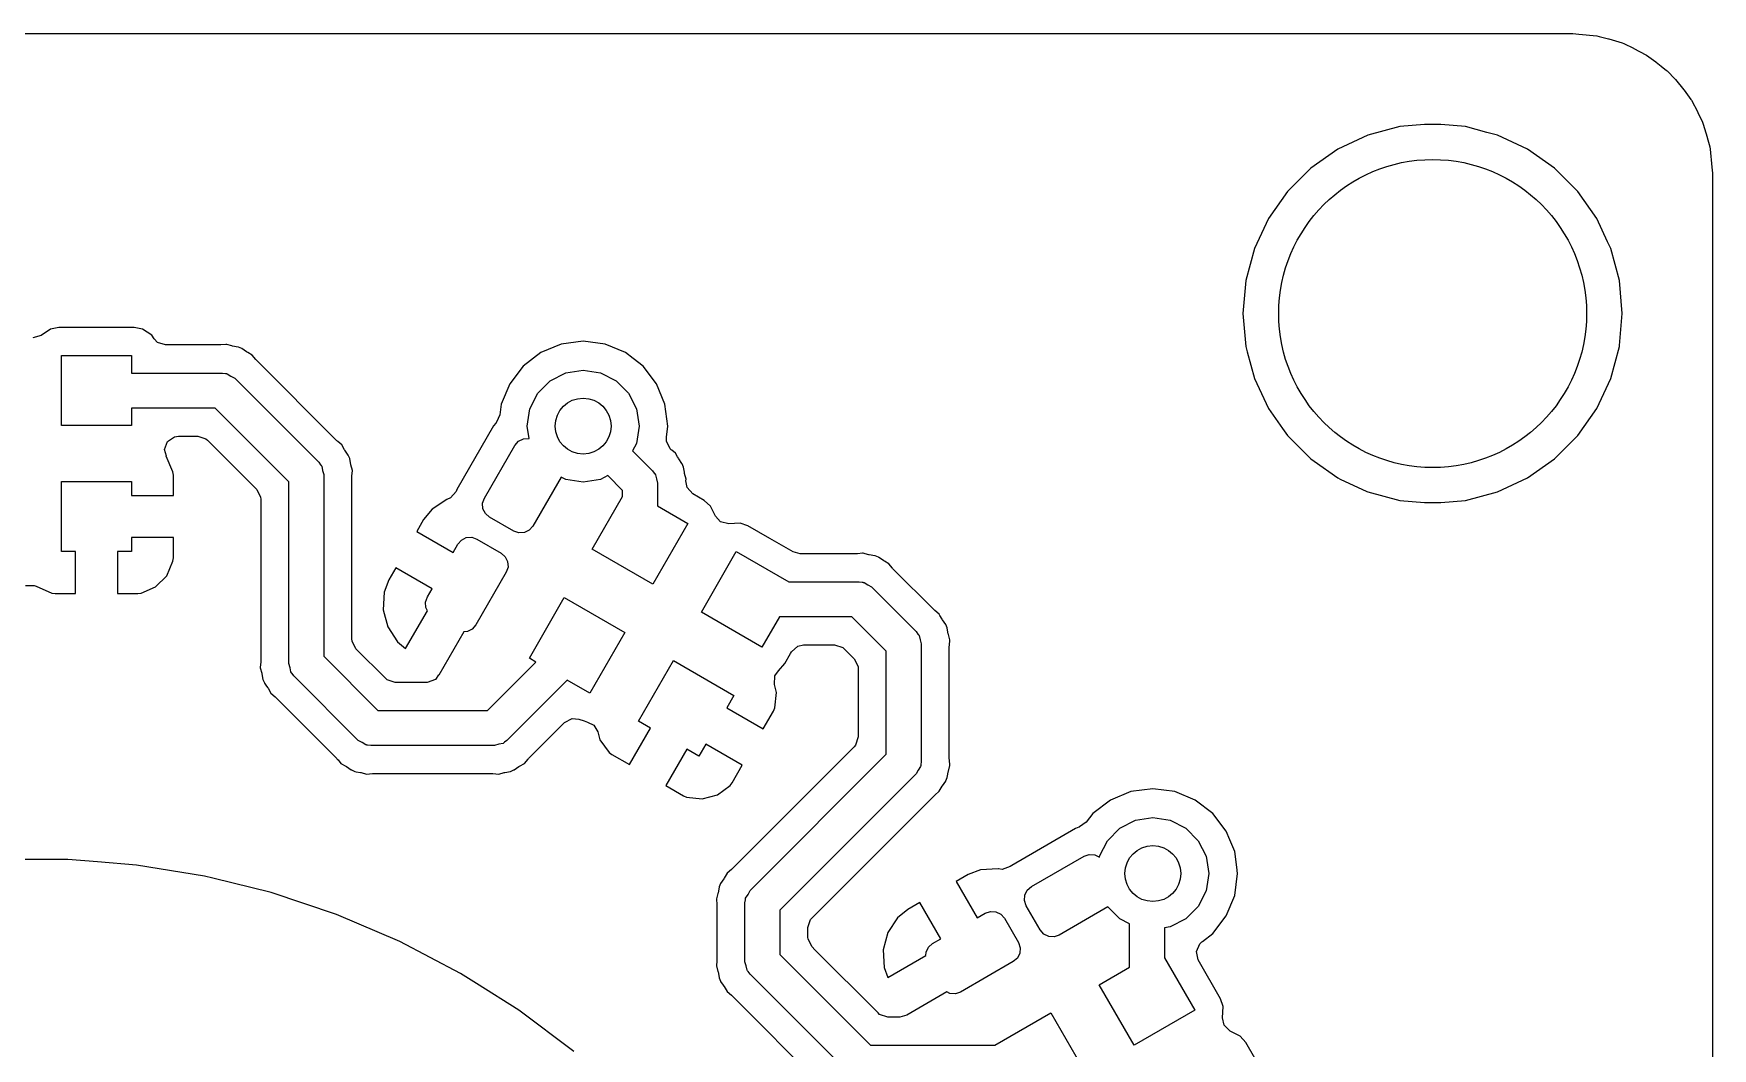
# Model space of a CAD drawing. Extents: x 2.677 to 3.622, y -2.835 to -1.89.
# Drawn here: x 3.1496 to 3.622, y -2.1751 to -1.8898 of the extents above; entities that cross this region are included whole.
import ezdxf

# ---------------------------------------------------------------- set-up
doc = ezdxf.new("R2010")
doc.units = 0
doc.header["$MEASUREMENT"] = 0
doc.layers.add('BLACK', color=7, linetype='CONTINUOUS')

msp = doc.modelspace()

# ---------------------------------------------------------------- linework, layer by layer
at = {"layer": 'BLACK', "linetype": 'CONTINUOUS'}
for p, q in [((2.71662, -1.88978), (3.58259, -1.88978)), ((3.58259, -1.88978), (3.58276, -1.88979)), ((3.58276, -1.88979), (3.58447, -1.88994)), ((3.58447, -1.88994), (3.58952, -1.89044)), ((3.58952, -1.89044), (3.59015, -1.89055)), ((3.59015, -1.89055), (3.59282, -1.89127)), ((3.59282, -1.89127), (3.59288, -1.89128)), ((3.59288, -1.89128), (3.59659, -1.89241)), ((3.59659, -1.89241), (3.5971, -1.89261)), ((3.5971, -1.89261), (3.59983, -1.89388)), ((3.59983, -1.89388), (3.59992, -1.89393)), ((3.59992, -1.89393), (3.60327, -1.89571)), ((3.60327, -1.89571), (3.60347, -1.89584)), ((3.60347, -1.89584), (3.60611, -1.89769)), ((3.60611, -1.89769), (3.60623, -1.89778)), ((3.60623, -1.89778), (3.60759, -1.8989)), ((3.60759, -1.8989), (3.60911, -1.90014)), ((3.60911, -1.90014), (3.60925, -1.90027)), ((3.60925, -1.90027), (3.61155, -1.90256)), ((3.61155, -1.90256), (3.61167, -1.90271)), ((3.61167, -1.90271), (3.61403, -1.90558)), ((3.61403, -1.90558), (3.61412, -1.9057)), ((3.61412, -1.9057), (3.61598, -1.90834)), ((3.61598, -1.90834), (3.6161, -1.90854)), ((3.6161, -1.90854), (3.61788, -1.91189)), ((3.61788, -1.91189), (3.61793, -1.91198)), ((3.61793, -1.91198), (3.6192, -1.91471)), ((3.53404, -1.91594), (3.52505, -1.91835)), ((3.54099, -1.91533), (3.53404, -1.91594)), ((3.54563, -1.91533), (3.54099, -1.91533)), ((3.54099, -1.91533), (3.54099, -1.91533)), ((3.55257, -1.91594), (3.54563, -1.91533)), ((3.54563, -1.91533), (3.54563, -1.91533)), ((3.55258, -1.91594), (3.55257, -1.91594)), ((3.55857, -1.91755), (3.55258, -1.91594)), ((3.55258, -1.91594), (3.55258, -1.91594)), ((3.56156, -1.91835), (3.55857, -1.91755)), ((3.6192, -1.91471), (3.6194, -1.91523)), ((3.6194, -1.91523), (3.62053, -1.91893)), ((3.51662, -1.92228), (3.509, -1.92762)), ((3.52505, -1.91835), (3.51662, -1.92228)), ((3.51662, -1.92228), (3.51662, -1.92228)), ((3.56999, -1.92228), (3.56156, -1.91835)), ((3.56156, -1.91835), (3.56156, -1.91835)), ((3.57001, -1.92229), (3.56999, -1.92228)), ((3.56999, -1.92228), (3.56999, -1.92228)), ((3.56999, -1.92228), (3.56999, -1.92228)), ((3.56999, -1.92228), (3.56999, -1.92228)), ((3.57761, -1.92762), (3.57001, -1.92229)), ((3.62053, -1.91893), (3.62054, -1.91899)), ((3.62054, -1.91899), (3.62126, -1.92166)), ((3.62126, -1.92166), (3.62137, -1.92229)), ((3.62137, -1.92229), (3.62187, -1.92734)), ((3.62187, -1.92734), (3.62202, -1.92905)), ((3.509, -1.92762), (3.50242, -1.9342)), ((3.58419, -1.9342), (3.57761, -1.92762)), ((3.57761, -1.92762), (3.57761, -1.92762)), ((3.57761, -1.92762), (3.57761, -1.92762)), ((3.62202, -1.92905), (3.62203, -1.92922)), ((3.62203, -1.92922), (3.62203, -2.79519)), ((3.50242, -1.9342), (3.49709, -1.94182)), ((3.58953, -1.94182), (3.58419, -1.9342)), ((3.58419, -1.9342), (3.58419, -1.9342)), ((3.58419, -1.9342), (3.58419, -1.9342)), ((3.49709, -1.94182), (3.49315, -1.95025)), ((3.59255, -1.9483), (3.58953, -1.94182)), ((3.58953, -1.94182), (3.58953, -1.94182)), ((3.49315, -1.95025), (3.49075, -1.95924)), ((3.59346, -1.95025), (3.59255, -1.9483)), ((3.59587, -1.95924), (3.59346, -1.95025)), ((3.49075, -1.95924), (3.48993, -1.9685)), ((3.59668, -1.9685), (3.59587, -1.95924)), ((3.59587, -1.95924), (3.59587, -1.95924)), ((3.59587, -1.95924), (3.59587, -1.95924)), ((3.48993, -1.9685), (3.48993, -1.9685)), ((3.48993, -1.9685), (3.49075, -1.97777)), ((3.59589, -1.9775), (3.59668, -1.9685)), ((3.59668, -1.9685), (3.59668, -1.9685)), ((3.1544, -1.97288), (3.15177, -1.97464)), ((3.1567, -1.97242), (3.1544, -1.97288)), ((3.1544, -1.97288), (3.1544, -1.97288)), ((3.17794, -1.97242), (3.1567, -1.97242)), ((3.1567, -1.97242), (3.1567, -1.97242)), ((3.1567, -1.97242), (3.1567, -1.97242)), ((3.18025, -1.97288), (3.17794, -1.97242)), ((3.17794, -1.97242), (3.17794, -1.97242)), ((3.18286, -1.97462), (3.18025, -1.97288)), ((3.18025, -1.97288), (3.18025, -1.97288)), ((3.18025, -1.97288), (3.18025, -1.97288)), ((3.18025, -1.97288), (3.18025, -1.97288)), ((3.18352, -1.97561), (3.18286, -1.97462)), ((3.18286, -1.97462), (3.18286, -1.97462)), ((3.18286, -1.97462), (3.18286, -1.97462)), ((3.15177, -1.97464), (3.14945, -1.97529)), ((3.18447, -1.9766), (3.18352, -1.97561)), ((3.18676, -1.97734), (3.18447, -1.9766)), ((3.20211, -1.97734), (3.18676, -1.97734)), ((3.20228, -1.97734), (3.20211, -1.97734)), ((3.20372, -1.97721), (3.20228, -1.97734)), ((3.20389, -1.97719), (3.20372, -1.97721)), ((3.20404, -1.97723), (3.20389, -1.97719)), ((3.20389, -1.97719), (3.20389, -1.97719)), ((3.20545, -1.97761), (3.20404, -1.97723)), ((3.20562, -1.97765), (3.20545, -1.97761)), ((3.20721, -1.97793), (3.20562, -1.97765)), ((3.20726, -1.97796), (3.20721, -1.97793)), ((3.2082, -1.97835), (3.20726, -1.97796)), ((3.20826, -1.97836), (3.2082, -1.97835)), ((3.20958, -1.97929), (3.20826, -1.97836)), ((3.20826, -1.97836), (3.20826, -1.97836)), ((3.20972, -1.97938), (3.20958, -1.97929)), ((3.29809, -1.97712), (3.29234, -1.9795)), ((3.30426, -1.97631), (3.29809, -1.97712)), ((3.29809, -1.97712), (3.29809, -1.97712)), ((3.31043, -1.97712), (3.30426, -1.97631)), ((3.30426, -1.97631), (3.30426, -1.97631)), ((3.31618, -1.9795), (3.31043, -1.97712)), ((3.31043, -1.97712), (3.31043, -1.97712)), ((3.49075, -1.97777), (3.49075, -1.97777)), ((3.49075, -1.97777), (3.49075, -1.97777)), ((3.49075, -1.97777), (3.49115, -1.97929)), ((3.49115, -1.97929), (3.49315, -1.98676)), ((3.59346, -1.98676), (3.59587, -1.97777)), ((3.59587, -1.97777), (3.59589, -1.9775)), ((3.15748, -2), (3.15748, -1.98031)), ((3.15748, -1.98031), (3.17717, -1.98031)), ((3.17717, -1.98031), (3.17717, -1.98524)), ((3.20993, -1.9795), (3.20972, -1.97938)), ((3.21112, -1.98019), (3.20993, -1.9795)), ((3.21216, -1.98143), (3.21112, -1.98019)), ((3.21227, -1.98155), (3.21216, -1.98143)), ((3.23498, -2.00426), (3.21227, -1.98155)), ((3.2874, -1.98329), (3.28361, -1.98823)), ((3.29234, -1.9795), (3.2874, -1.98329)), ((3.2874, -1.98329), (3.2874, -1.98329)), ((3.29234, -1.9795), (3.29234, -1.9795)), ((3.31832, -1.98114), (3.31618, -1.9795)), ((3.31618, -1.9795), (3.31618, -1.9795)), ((3.31618, -1.9795), (3.31618, -1.9795)), ((3.32112, -1.98329), (3.31832, -1.98114)), ((3.32491, -1.98823), (3.32112, -1.98329)), ((3.32112, -1.98329), (3.32112, -1.98329)), ((3.32112, -1.98329), (3.32112, -1.98329)), ((3.32112, -1.98329), (3.32112, -1.98329)), ((3.32112, -1.98329), (3.32112, -1.98329)), ((3.17717, -1.98524), (3.20276, -1.98524)), ((3.20276, -1.98524), (3.20363, -1.98536)), ((3.20363, -1.98536), (3.2038, -1.98535)), ((3.2038, -1.98535), (3.2039, -1.9854)), ((3.2039, -1.9854), (3.20414, -1.98544)), ((3.20414, -1.98544), (3.20517, -1.98609)), ((3.20517, -1.98609), (3.20624, -1.98668)), ((3.20624, -1.98668), (3.22986, -2.0103)), ((3.28361, -1.98823), (3.28123, -1.99398)), ((3.28361, -1.98823), (3.28361, -1.98823)), ((3.29152, -1.9909), (3.295, -1.98741)), ((3.295, -1.98741), (3.29939, -1.98517)), ((3.29939, -1.98517), (3.30426, -1.9844)), ((3.30426, -1.9844), (3.30913, -1.98517)), ((3.30913, -1.98517), (3.31352, -1.98741)), ((3.31352, -1.98741), (3.317, -1.9909)), ((3.32729, -1.99398), (3.32491, -1.98823)), ((3.32491, -1.98823), (3.32491, -1.98823)), ((3.49315, -1.98676), (3.49708, -1.99519)), ((3.58953, -1.99519), (3.59346, -1.98676)), ((3.28928, -1.99529), (3.29152, -1.9909)), ((3.317, -1.9909), (3.31924, -1.99529)), ((3.20072, -1.99508), (3.17717, -1.99508)), ((3.17717, -1.99508), (3.17717, -2)), ((3.22146, -2.01582), (3.20072, -1.99508)), ((3.28083, -1.99701), (3.27985, -1.99905)), ((3.28123, -1.99398), (3.28083, -1.99701)), ((3.28851, -2.00015), (3.28928, -1.99529)), ((3.31924, -1.99529), (3.32001, -2.00015)), ((3.32811, -2.00015), (3.32729, -1.99398)), ((3.49708, -1.99519), (3.49709, -1.99519)), ((3.49709, -1.99519), (3.50102, -2.00081)), ((3.58419, -2.00281), (3.58953, -1.99519)), ((3.17717, -2), (3.15748, -2)), ((3.18927, -2.00313), (3.19037, -2.00297)), ((3.19037, -2.00297), (3.19583, -2.00297)), ((3.19583, -2.00297), (3.19812, -2.00372)), ((3.27909, -2.00009), (3.26876, -2.01798)), ((3.27969, -1.99929), (3.27909, -2.00009)), ((3.27971, -1.99927), (3.27969, -1.99929)), ((3.27979, -1.99919), (3.27971, -1.99927)), ((3.27984, -1.99909), (3.27979, -1.99919)), ((3.27986, -1.99906), (3.27984, -1.99909)), ((3.27985, -1.99905), (3.27986, -1.99906)), ((3.28907, -2.00367), (3.28851, -2.00015)), ((3.32001, -2.00015), (3.31924, -2.00502)), ((3.32769, -2.0033), (3.32811, -2.00015)), ((3.50102, -2.00081), (3.50242, -2.00281)), ((3.50242, -2.00281), (3.509, -2.00939)), ((3.57761, -2.00939), (3.58419, -2.00281)), ((3.18648, -2.00676), (3.18728, -2.00449)), ((3.18702, -2.00859), (3.18648, -2.00676)), ((3.18728, -2.00449), (3.18927, -2.00313)), ((3.19812, -2.00372), (3.19859, -2.00411)), ((3.19859, -2.00411), (3.21242, -2.01795)), ((3.23511, -2.00438), (3.23498, -2.00426)), ((3.23528, -2.00452), (3.23511, -2.00438)), ((3.23635, -2.00542), (3.23528, -2.00452)), ((3.23713, -2.00678), (3.23635, -2.00542)), ((3.23635, -2.00542), (3.23635, -2.00542)), ((3.23715, -2.00681), (3.23713, -2.00678)), ((3.23725, -2.00696), (3.23715, -2.00681)), ((3.23817, -2.00828), (3.23725, -2.00696)), ((3.27648, -2.0204), (3.28505, -2.00557)), ((3.28505, -2.00557), (3.28606, -2.00441)), ((3.28606, -2.00441), (3.28744, -2.00374)), ((3.28744, -2.00374), (3.28897, -2.00363)), ((3.28897, -2.00363), (3.28907, -2.00367)), ((3.31924, -2.00502), (3.31817, -2.00711)), ((3.31817, -2.00711), (3.32377, -2.0127)), ((3.32771, -2.00442), (3.32769, -2.0033)), ((3.3288, -2.00657), (3.32771, -2.00442)), ((3.32889, -2.00666), (3.3288, -2.00657)), ((3.32902, -2.00678), (3.32889, -2.00666)), ((3.32923, -2.00696), (3.32902, -2.00678)), ((3.33026, -2.00781), (3.32923, -2.00696)), ((3.18693, -2.00863), (3.18702, -2.00859)), ((3.18886, -2.013), (3.18693, -2.00863)), ((3.22986, -2.0103), (3.23038, -2.011)), ((3.23038, -2.011), (3.23052, -2.01112)), ((3.23052, -2.01112), (3.23055, -2.01122)), ((3.23055, -2.01122), (3.2307, -2.01142)), ((3.2307, -2.01142), (3.23096, -2.01261)), ((3.23819, -2.00834), (3.23817, -2.00828)), ((3.23817, -2.00828), (3.23817, -2.00828)), ((3.23817, -2.00828), (3.23817, -2.00828)), ((3.23858, -2.00928), (3.23819, -2.00834)), ((3.23861, -2.00933), (3.23858, -2.00928)), ((3.23889, -2.01092), (3.23861, -2.00933)), ((3.23861, -2.00933), (3.23861, -2.00933)), ((3.23892, -2.01108), (3.23889, -2.01092)), ((3.23934, -2.01265), (3.23892, -2.01108)), ((3.33084, -2.00883), (3.33026, -2.00781)), ((3.33026, -2.00781), (3.33026, -2.00781)), ((3.33106, -2.00921), (3.33084, -2.00883)), ((3.33115, -2.00936), (3.33106, -2.00921)), ((3.33208, -2.01068), (3.33115, -2.00936)), ((3.3321, -2.01074), (3.33208, -2.01068)), ((3.33208, -2.01068), (3.33208, -2.01068)), ((3.33208, -2.01068), (3.33208, -2.01068)), ((3.33208, -2.01068), (3.33208, -2.01068)), ((3.33208, -2.01068), (3.33208, -2.01068)), ((3.33249, -2.01168), (3.3321, -2.01074)), ((3.33251, -2.01173), (3.33249, -2.01168)), ((3.33275, -2.01308), (3.33251, -2.01173)), ((3.509, -2.00939), (3.509, -2.00939)), ((3.509, -2.00939), (3.509, -2.00939)), ((3.509, -2.00939), (3.50995, -2.01006)), ((3.50995, -2.01006), (3.51662, -2.01473)), ((3.56999, -2.01473), (3.57761, -2.00939)), ((3.15748, -2.03543), (3.15748, -2.01575)), ((3.15748, -2.01575), (3.17717, -2.01575)), ((3.17717, -2.01575), (3.17717, -2.01969)), ((3.18898, -2.01398), (3.18886, -2.013)), ((3.18898, -2.01968), (3.18898, -2.01398)), ((3.18898, -2.01398), (3.18898, -2.01398)), ((3.22146, -2.06693), (3.22146, -2.01582)), ((3.23096, -2.01261), (3.2313, -2.01378)), ((3.2313, -2.01378), (3.2313, -2.06489)), ((3.23919, -2.01442), (3.2392, -2.01425)), ((3.23919, -2.05182), (3.23919, -2.01442)), ((3.2392, -2.01425), (3.23934, -2.01265)), ((3.29809, -2.01447), (3.29012, -2.02828)), ((3.29939, -2.01513), (3.29809, -2.01447)), ((3.30426, -2.0159), (3.29939, -2.01513)), ((3.30913, -2.01513), (3.30426, -2.0159)), ((3.31121, -2.01407), (3.30913, -2.01513)), ((3.31537, -2.01822), (3.31121, -2.01407)), ((3.32377, -2.0127), (3.32429, -2.0134)), ((3.32429, -2.0134), (3.32443, -2.01352)), ((3.32443, -2.01352), (3.32446, -2.01362)), ((3.32446, -2.01362), (3.32461, -2.01382)), ((3.32461, -2.01382), (3.32487, -2.01501)), ((3.32487, -2.01501), (3.32521, -2.01618)), ((3.32521, -2.01618), (3.32521, -2.02262)), ((3.3328, -2.01332), (3.33275, -2.01308)), ((3.33283, -2.01348), (3.3328, -2.01332)), ((3.33325, -2.01504), (3.33283, -2.01348)), ((3.33321, -2.01553), (3.33325, -2.01504)), ((3.33353, -2.01745), (3.33321, -2.01553)), ((3.51662, -2.01473), (3.51662, -2.01473)), ((3.51662, -2.01473), (3.51662, -2.01473)), ((3.51662, -2.01473), (3.51662, -2.01473)), ((3.51662, -2.01473), (3.5173, -2.01504)), ((3.5173, -2.01504), (3.52479, -2.01853)), ((3.56156, -2.01866), (3.56999, -2.01473)), ((3.17717, -2.01969), (3.18898, -2.01969)), ((3.18898, -2.01969), (3.18898, -2.01968)), ((3.21242, -2.01795), (3.21352, -2.02009)), ((3.21352, -2.02009), (3.21356, -2.0207)), ((3.21356, -2.0207), (3.21356, -2.06628)), ((3.26593, -2.02076), (3.26174, -2.02348)), ((3.26596, -2.02075), (3.26593, -2.02076)), ((3.26593, -2.02076), (3.26593, -2.02076)), ((3.26693, -2.02034), (3.26596, -2.02075)), ((3.26853, -2.01853), (3.26693, -2.02034)), ((3.26876, -2.01798), (3.26853, -2.01853)), ((3.26876, -2.01798), (3.26876, -2.01798)), ((3.27599, -2.02186), (3.27648, -2.0204)), ((3.27609, -2.02339), (3.27599, -2.02186)), ((3.30684, -2.03475), (3.31537, -2.01998)), ((3.31537, -2.01998), (3.31537, -2.01822)), ((3.33514, -2.01924), (3.33353, -2.01745)), ((3.33835, -2.02109), (3.33514, -2.01924)), ((3.34012, -2.02264), (3.33835, -2.02109)), ((3.52479, -2.01853), (3.52505, -2.01866)), ((3.52505, -2.01866), (3.52505, -2.01866)), ((3.52505, -2.01866), (3.53404, -2.02107)), ((3.53404, -2.02107), (3.53404, -2.02107)), ((3.53404, -2.02107), (3.53404, -2.02107)), ((3.53404, -2.02107), (3.54099, -2.02167)), ((3.54099, -2.02167), (3.54099, -2.02167)), ((3.54099, -2.02167), (3.54563, -2.02167)), ((3.54563, -2.02167), (3.55257, -2.02107)), ((3.55257, -2.02107), (3.55257, -2.02107)), ((3.55257, -2.02107), (3.55258, -2.02107)), ((3.55258, -2.02107), (3.56156, -2.01866)), ((3.25939, -2.02638), (3.25745, -2.02975)), ((3.26174, -2.02348), (3.25939, -2.02638)), ((3.27677, -2.02477), (3.27609, -2.02339)), ((3.27792, -2.02578), (3.27677, -2.02477)), ((3.28474, -2.02972), (3.27792, -2.02578)), ((3.32521, -2.02262), (3.33373, -2.02754)), ((3.34151, -2.02546), (3.34012, -2.02264)), ((3.34152, -2.02548), (3.34151, -2.02546)), ((3.34151, -2.02546), (3.34151, -2.02546)), ((3.34293, -2.02705), (3.34152, -2.02548)), ((3.25745, -2.02975), (3.25745, -2.02975)), ((3.25745, -2.02975), (3.26767, -2.03566)), ((3.2862, -2.03021), (3.28474, -2.02972)), ((3.28773, -2.03011), (3.2862, -2.03021)), ((3.28911, -2.02943), (3.28773, -2.03011)), ((3.29012, -2.02828), (3.28911, -2.02943)), ((3.33373, -2.02754), (3.32389, -2.04459)), ((3.34527, -2.02764), (3.34293, -2.02705)), ((3.34842, -2.02744), (3.34527, -2.02764)), ((3.35064, -2.02819), (3.34842, -2.02744)), ((3.34842, -2.02744), (3.34842, -2.02744)), ((3.35678, -2.03173), (3.35064, -2.02819)), ((3.35064, -2.02819), (3.35064, -2.02819)), ((3.35064, -2.02819), (3.35064, -2.02819)), ((3.16142, -2.03543), (3.15748, -2.03543)), ((3.16142, -2.04724), (3.16142, -2.03543)), ((3.17717, -2.03543), (3.17323, -2.03543)), ((3.17323, -2.03543), (3.17323, -2.04724)), ((3.18898, -2.0315), (3.17717, -2.0315)), ((3.17717, -2.0315), (3.17717, -2.03543)), ((3.18898, -2.0372), (3.18898, -2.0315)), ((3.18898, -2.0315), (3.18898, -2.0315)), ((3.26767, -2.03566), (3.269, -2.03336)), ((3.269, -2.03336), (3.27002, -2.0322)), ((3.27002, -2.0322), (3.27139, -2.03152)), ((3.27139, -2.03152), (3.27293, -2.03142)), ((3.27293, -2.03142), (3.27438, -2.03192)), ((3.27438, -2.03192), (3.2812, -2.03585)), ((3.2812, -2.03585), (3.28235, -2.03687)), ((3.32389, -2.04459), (3.30684, -2.03475)), ((3.33753, -2.05246), (3.34737, -2.03542)), ((3.34737, -2.03542), (3.36213, -2.04394)), ((3.36334, -2.03552), (3.35678, -2.03173)), ((3.36529, -2.03605), (3.36334, -2.03552)), ((3.38146, -2.03604), (3.38129, -2.03605)), ((3.38289, -2.03591), (3.38146, -2.03604)), ((3.38307, -2.0359), (3.38289, -2.03591)), ((3.38359, -2.03604), (3.38307, -2.0359)), ((3.38307, -2.0359), (3.38307, -2.0359)), ((3.38463, -2.03632), (3.38359, -2.03604)), ((3.18708, -2.04222), (3.18886, -2.03818)), ((3.18886, -2.03818), (3.18898, -2.0372)), ((3.18898, -2.0372), (3.18898, -2.0372)), ((3.25154, -2.03998), (3.24959, -2.04336)), ((3.26177, -2.04589), (3.25154, -2.03998)), ((3.25154, -2.03998), (3.25154, -2.03998)), ((3.28235, -2.03687), (3.28303, -2.03824)), ((3.28313, -2.03978), (3.28264, -2.04123)), ((3.28303, -2.03824), (3.28313, -2.03978)), ((3.38129, -2.03605), (3.36529, -2.03605)), ((3.38479, -2.03635), (3.38463, -2.03632)), ((3.38638, -2.03663), (3.38479, -2.03635)), ((3.38643, -2.03666), (3.38638, -2.03663)), ((3.38737, -2.03705), (3.38643, -2.03666)), ((3.38743, -2.03707), (3.38737, -2.03705)), ((3.38875, -2.03799), (3.38743, -2.03707)), ((3.38743, -2.03707), (3.38743, -2.03707)), ((3.3889, -2.03808), (3.38875, -2.03799)), ((3.38907, -2.03818), (3.3889, -2.03808)), ((3.3903, -2.03889), (3.38907, -2.03818)), ((3.39133, -2.04013), (3.3903, -2.03889)), ((3.39145, -2.04026), (3.39133, -2.04013)), ((3.40309, -2.0519), (3.39145, -2.04026)), ((3.1474, -2.04493), (3.14981, -2.04493)), ((3.14981, -2.04493), (3.15036, -2.0452)), ((3.15036, -2.0452), (3.15036, -2.0452)), ((3.15036, -2.0452), (3.15473, -2.04713)), ((3.17992, -2.04713), (3.18396, -2.04535)), ((3.18396, -2.04535), (3.18708, -2.04222)), ((3.24959, -2.04336), (3.24825, -2.04684)), ((3.24959, -2.04336), (3.24959, -2.04336)), ((3.28264, -2.04123), (3.27408, -2.05606)), ((3.36213, -2.04394), (3.38193, -2.04394)), ((3.38193, -2.04394), (3.3828, -2.04406)), ((3.3828, -2.04406), (3.38298, -2.04405)), ((3.38298, -2.04405), (3.38307, -2.0441)), ((3.38307, -2.0441), (3.38332, -2.04414)), ((3.38332, -2.04414), (3.38434, -2.0448)), ((3.38434, -2.0448), (3.38541, -2.04538)), ((3.38541, -2.04538), (3.39797, -2.05794)), ((3.15473, -2.04713), (3.15572, -2.04724)), ((3.15572, -2.04724), (3.16142, -2.04724)), ((3.16142, -2.04724), (3.16142, -2.04724)), ((3.17323, -2.04724), (3.17893, -2.04724)), ((3.17323, -2.04724), (3.17323, -2.04724)), ((3.17893, -2.04724), (3.17992, -2.04713)), ((3.17893, -2.04724), (3.17893, -2.04724)), ((3.24825, -2.04684), (3.24799, -2.05182)), ((3.24825, -2.04684), (3.24825, -2.04684)), ((3.25995, -2.04964), (3.26044, -2.04819)), ((3.26005, -2.05118), (3.25995, -2.04964)), ((3.26044, -2.04819), (3.26177, -2.04589)), ((3.28913, -2.06543), (3.29897, -2.04838)), ((3.29897, -2.04838), (3.31602, -2.05823)), ((3.23919, -2.06001), (3.23919, -2.05182)), ((3.24799, -2.05182), (3.24799, -2.05182)), ((3.24799, -2.05182), (3.24928, -2.05664)), ((3.25433, -2.06271), (3.26048, -2.05206)), ((3.26048, -2.05206), (3.26005, -2.05118)), ((3.35458, -2.06231), (3.33753, -2.05246)), ((3.3595, -2.05378), (3.35458, -2.06231)), ((3.37989, -2.05378), (3.3595, -2.05378)), ((3.38957, -2.06346), (3.37989, -2.05378)), ((3.40322, -2.05201), (3.40309, -2.0519)), ((3.40446, -2.05305), (3.40322, -2.05201)), ((3.40467, -2.05342), (3.40446, -2.05305)), ((3.40526, -2.05445), (3.40467, -2.05342)), ((3.40536, -2.05459), (3.40526, -2.05445)), ((3.40628, -2.05592), (3.40536, -2.05459)), ((3.24928, -2.05664), (3.24928, -2.05664)), ((3.24928, -2.05664), (3.252, -2.06083)), ((3.27071, -2.05796), (3.26366, -2.07017)), ((3.27169, -2.0579), (3.27071, -2.05796)), ((3.27306, -2.05722), (3.27169, -2.0579)), ((3.27408, -2.05606), (3.27306, -2.05722)), ((3.31602, -2.05823), (3.30617, -2.07528)), ((3.39797, -2.05794), (3.39849, -2.05864)), ((3.39849, -2.05864), (3.39863, -2.05876)), ((3.39863, -2.05876), (3.39866, -2.05886)), ((3.39866, -2.05886), (3.39881, -2.05906)), ((3.39881, -2.05906), (3.39907, -2.06025)), ((3.4063, -2.05598), (3.40628, -2.05592)), ((3.40669, -2.05692), (3.4063, -2.05598)), ((3.40672, -2.05697), (3.40669, -2.05692)), ((3.407, -2.05856), (3.40672, -2.05697)), ((3.40672, -2.05697), (3.40672, -2.05697)), ((3.40703, -2.05872), (3.407, -2.05856)), ((3.40745, -2.06028), (3.40703, -2.05872)), ((3.23924, -2.06062), (3.23919, -2.06001)), ((3.24033, -2.06276), (3.23924, -2.06062)), ((3.24865, -2.07108), (3.24033, -2.06276)), ((3.252, -2.06083), (3.25433, -2.06271)), ((3.36102, -2.06693), (3.36265, -2.06411)), ((3.36265, -2.06411), (3.36293, -2.06362)), ((3.36293, -2.06362), (3.36472, -2.06201)), ((3.36472, -2.06201), (3.3663, -2.06168)), ((3.3663, -2.06168), (3.37501, -2.06168)), ((3.37501, -2.06168), (3.3773, -2.06242)), ((3.3773, -2.06242), (3.37776, -2.06282)), ((3.37776, -2.06282), (3.38053, -2.06558)), ((3.38957, -2.09245), (3.38957, -2.06346)), ((3.39907, -2.06025), (3.39941, -2.06142)), ((3.39941, -2.06142), (3.39941, -2.09449)), ((3.4073, -2.06206), (3.40731, -2.06189)), ((3.4073, -2.09384), (3.4073, -2.06206)), ((3.40731, -2.06189), (3.40745, -2.06028)), ((3.21356, -2.06645), (3.21341, -2.06806)), ((3.21341, -2.06806), (3.21342, -2.0681)), ((3.21342, -2.0681), (3.21383, -2.06962)), ((3.21356, -2.06628), (3.21356, -2.06645)), ((3.2218, -2.0681), (3.22146, -2.06693)), ((3.22206, -2.06929), (3.2218, -2.0681)), ((3.2313, -2.06489), (3.24653, -2.08012)), ((3.27732, -2.08012), (3.29095, -2.06649)), ((3.29095, -2.06649), (3.28913, -2.06543)), ((3.31981, -2.08315), (3.32965, -2.0661)), ((3.32965, -2.0661), (3.3467, -2.07594)), ((3.35821, -2.07039), (3.35924, -2.069)), ((3.35922, -2.06898), (3.36102, -2.06693)), ((3.35924, -2.069), (3.35922, -2.06898)), ((3.36102, -2.06693), (3.36102, -2.06693)), ((3.38053, -2.06558), (3.38163, -2.06773)), ((3.38163, -2.06773), (3.38167, -2.06834)), ((3.38167, -2.06834), (3.38167, -2.08757)), ((3.21383, -2.06962), (3.21387, -2.06979)), ((3.21387, -2.06979), (3.21415, -2.07138)), ((3.21415, -2.07138), (3.21418, -2.07143)), ((3.21418, -2.07143), (3.21457, -2.07237)), ((3.21457, -2.07237), (3.21458, -2.07243)), ((3.21458, -2.07243), (3.21458, -2.07243)), ((3.21458, -2.07243), (3.21515, -2.07324)), ((3.21515, -2.07324), (3.21551, -2.07375)), ((3.21551, -2.07375), (3.2156, -2.07389)), ((3.22221, -2.06949), (3.22206, -2.06929)), ((3.22224, -2.06959), (3.22221, -2.06949)), ((3.22237, -2.06971), (3.22224, -2.06959)), ((3.2229, -2.07041), (3.22237, -2.06971)), ((3.24101, -2.08852), (3.2229, -2.07041)), ((3.24912, -2.07148), (3.24865, -2.07108)), ((3.25141, -2.07222), (3.24912, -2.07148)), ((3.26032, -2.07222), (3.25141, -2.07222)), ((3.26042, -2.07222), (3.26032, -2.07222)), ((3.26269, -2.07142), (3.26042, -2.07222)), ((3.26358, -2.07013), (3.26269, -2.07142)), ((3.26366, -2.07017), (3.26358, -2.07013)), ((3.29978, -2.07158), (3.28284, -2.08852)), ((3.30617, -2.07528), (3.29978, -2.07158)), ((3.35808, -2.07279), (3.35821, -2.07039)), ((3.35868, -2.07502), (3.35808, -2.07279)), ((3.2156, -2.07389), (3.21641, -2.07529)), ((3.21641, -2.07529), (3.21765, -2.07633)), ((3.21765, -2.07633), (3.21777, -2.07645)), ((3.21777, -2.07645), (3.23497, -2.09365)), ((3.3467, -2.07594), (3.34473, -2.07935)), ((3.35821, -2.07941), (3.35868, -2.07502)), ((3.35868, -2.07502), (3.35868, -2.07502)), ((3.24653, -2.08012), (3.27732, -2.08012)), ((3.29904, -2.08348), (3.30118, -2.08239)), ((3.30118, -2.08239), (3.30305, -2.08255)), ((3.30305, -2.08255), (3.30452, -2.08305)), ((3.30452, -2.08305), (3.30549, -2.08338)), ((3.32322, -2.08512), (3.31981, -2.08315)), ((3.34473, -2.07935), (3.35496, -2.08526)), ((3.35496, -2.08526), (3.35781, -2.08032)), ((3.35781, -2.08032), (3.35821, -2.07941)), ((3.35781, -2.08032), (3.35781, -2.08032)), ((3.35821, -2.07941), (3.35821, -2.07941)), ((3.28888, -2.09365), (3.29904, -2.08348)), ((3.30549, -2.08338), (3.30547, -2.08342)), ((3.30547, -2.08342), (3.3073, -2.08429)), ((3.3073, -2.08429), (3.30838, -2.08611)), ((3.30838, -2.08611), (3.30897, -2.08834)), ((3.31732, -2.09535), (3.32322, -2.08512)), ((3.35496, -2.08526), (3.35496, -2.08526)), ((3.38167, -2.08757), (3.38093, -2.08986)), ((3.24208, -2.0891), (3.24101, -2.08852)), ((3.2431, -2.08976), (3.24208, -2.0891)), ((3.24335, -2.0898), (3.2431, -2.08976)), ((3.24344, -2.08985), (3.24335, -2.0898)), ((3.24362, -2.08984), (3.24344, -2.08985)), ((3.24449, -2.08996), (3.24362, -2.08984)), ((3.27936, -2.08996), (3.24449, -2.08996)), ((3.28053, -2.08962), (3.27936, -2.08996)), ((3.28172, -2.08936), (3.28053, -2.08962)), ((3.28192, -2.08921), (3.28172, -2.08936)), ((3.28202, -2.08918), (3.28192, -2.08921)), ((3.28214, -2.08905), (3.28202, -2.08918)), ((3.28284, -2.08852), (3.28214, -2.08905)), ((3.30897, -2.08834), (3.30897, -2.08834)), ((3.30897, -2.08834), (3.31158, -2.0919)), ((3.31158, -2.0919), (3.31158, -2.0919)), ((3.31158, -2.0919), (3.31238, -2.0925)), ((3.31238, -2.0925), (3.31732, -2.09535)), ((3.33345, -2.09102), (3.32754, -2.10125)), ((3.33686, -2.09299), (3.33345, -2.09102)), ((3.33883, -2.08958), (3.33686, -2.09299)), ((3.34906, -2.09549), (3.33883, -2.08958)), ((3.38053, -2.09032), (3.34612, -2.12473)), ((3.35124, -2.13077), (3.38957, -2.09245)), ((3.38093, -2.08986), (3.38053, -2.09032)), ((3.23497, -2.09365), (3.23509, -2.09377)), ((3.23509, -2.09377), (3.23529, -2.09401)), ((3.23529, -2.09401), (3.23612, -2.09501)), ((3.23612, -2.09501), (3.23612, -2.09501)), ((3.23612, -2.09501), (3.23752, -2.09582)), ((3.23752, -2.09582), (3.23767, -2.09591)), ((3.23767, -2.09591), (3.23899, -2.09683)), ((3.23899, -2.09683), (3.23905, -2.09685)), ((3.23905, -2.09685), (3.23999, -2.09724)), ((3.23999, -2.09724), (3.24004, -2.09727)), ((3.24004, -2.09727), (3.24039, -2.09733)), ((3.24039, -2.09733), (3.24163, -2.09755)), ((3.28222, -2.09755), (3.28381, -2.09727)), ((3.28381, -2.09727), (3.28382, -2.09726)), ((3.28382, -2.09726), (3.28386, -2.09724)), ((3.28386, -2.09724), (3.2848, -2.09685)), ((3.2848, -2.09685), (3.28481, -2.09685)), ((3.28481, -2.09685), (3.28486, -2.09683)), ((3.28486, -2.09683), (3.28618, -2.09591)), ((3.28618, -2.09591), (3.28633, -2.09582)), ((3.28633, -2.09582), (3.28773, -2.09501)), ((3.28773, -2.09501), (3.28876, -2.09377)), ((3.28876, -2.09377), (3.28888, -2.09365)), ((3.34621, -2.10042), (3.34906, -2.09549)), ((3.39855, -2.0969), (3.39797, -2.09797)), ((3.39921, -2.09587), (3.39855, -2.0969)), ((3.39925, -2.09563), (3.39921, -2.09587)), ((3.3993, -2.09553), (3.39925, -2.09563)), ((3.39941, -2.09449), (3.39928, -2.09536)), ((3.39928, -2.09536), (3.3993, -2.09553)), ((3.40688, -2.098), (3.407, -2.09735)), ((3.407, -2.09735), (3.40703, -2.09718)), ((3.40703, -2.09718), (3.40745, -2.09562)), ((3.40731, -2.09401), (3.4073, -2.09384)), ((3.40745, -2.09562), (3.40731, -2.09401)), ((3.24163, -2.09755), (3.24179, -2.09758)), ((3.24179, -2.09758), (3.24335, -2.098)), ((3.24335, -2.098), (3.24496, -2.09786)), ((3.24496, -2.09786), (3.24513, -2.09785)), ((3.24513, -2.09785), (3.27872, -2.09785)), ((3.27872, -2.09785), (3.27889, -2.09786)), ((3.27889, -2.09786), (3.2805, -2.098)), ((3.2805, -2.098), (3.28206, -2.09758)), ((3.28206, -2.09758), (3.28222, -2.09755)), ((3.32754, -2.10125), (3.33248, -2.1041)), ((3.34205, -2.10383), (3.34561, -2.10122)), ((3.34561, -2.10122), (3.34621, -2.10042)), ((3.34561, -2.10122), (3.34561, -2.10122)), ((3.34621, -2.10042), (3.34621, -2.10042)), ((3.39797, -2.09797), (3.35965, -2.13629)), ((3.40446, -2.10285), (3.40526, -2.10145)), ((3.40526, -2.10145), (3.40535, -2.10131)), ((3.40535, -2.10131), (3.40628, -2.09999)), ((3.40628, -2.09999), (3.4063, -2.09993)), ((3.4063, -2.09993), (3.40669, -2.09899)), ((3.40669, -2.09899), (3.40672, -2.09894)), ((3.40672, -2.09894), (3.40688, -2.098)), ((3.46457, -2.10214), (3.4584, -2.10295)), ((3.47074, -2.10295), (3.46457, -2.10214)), ((3.46457, -2.10214), (3.46457, -2.10214)), ((3.33248, -2.1041), (3.33339, -2.1045)), ((3.33339, -2.1045), (3.33339, -2.1045)), ((3.33339, -2.1045), (3.33778, -2.10497)), ((3.33778, -2.10497), (3.34205, -2.10383)), ((3.33778, -2.10497), (3.33778, -2.10497)), ((3.36868, -2.13842), (3.40309, -2.10401)), ((3.40309, -2.10401), (3.40322, -2.10389)), ((3.40322, -2.10389), (3.40446, -2.10285)), ((3.45264, -2.10533), (3.44771, -2.10912)), ((3.45839, -2.10295), (3.45264, -2.10533)), ((3.45264, -2.10533), (3.45264, -2.10533)), ((3.4584, -2.10295), (3.45839, -2.10295)), ((3.47649, -2.10533), (3.47074, -2.10295)), ((3.47074, -2.10295), (3.47074, -2.10295)), ((3.48143, -2.10912), (3.47649, -2.10533)), ((3.44584, -2.11155), (3.44398, -2.11283)), ((3.44771, -2.10912), (3.44584, -2.11155)), ((3.44771, -2.10912), (3.44771, -2.10912)), ((3.45531, -2.11324), (3.4597, -2.11101)), ((3.4597, -2.11101), (3.46457, -2.11024)), ((3.46457, -2.11024), (3.46943, -2.11101)), ((3.46943, -2.11101), (3.47382, -2.11324)), ((3.48522, -2.11406), (3.48143, -2.10912)), ((3.48143, -2.10912), (3.48143, -2.10912)), ((3.48143, -2.10912), (3.48143, -2.10912)), ((3.48143, -2.10912), (3.48143, -2.10912)), ((3.48143, -2.10912), (3.48143, -2.10912)), ((3.4428, -2.11335), (3.42491, -2.12368)), ((3.44371, -2.11295), (3.4428, -2.11335)), ((3.4428, -2.11335), (3.4428, -2.11335)), ((3.44374, -2.11295), (3.44371, -2.11295)), ((3.44386, -2.11292), (3.44374, -2.11295)), ((3.44394, -2.11286), (3.44386, -2.11292)), ((3.44398, -2.11284), (3.44394, -2.11286)), ((3.44398, -2.11283), (3.44398, -2.11284)), ((3.45183, -2.11673), (3.45531, -2.11324)), ((3.47382, -2.11324), (3.47731, -2.11673)), ((3.48621, -2.11645), (3.48522, -2.11406)), ((3.48522, -2.11406), (3.48522, -2.11406)), ((3.43039, -2.12963), (3.44522, -2.12107)), ((3.44522, -2.12107), (3.44667, -2.12058)), ((3.44667, -2.12058), (3.44821, -2.12068)), ((3.44821, -2.12068), (3.44955, -2.12134)), ((3.44959, -2.12112), (3.45183, -2.11673)), ((3.47731, -2.11673), (3.47954, -2.12112)), ((3.4876, -2.11981), (3.48621, -2.11645)), ((3.48817, -2.12414), (3.4876, -2.11981)), ((3.15929, -2.12203), (3.13993, -2.12203)), ((3.16766, -2.1227), (3.15929, -2.12203)), ((3.17858, -2.12359), (3.16766, -2.1227)), ((3.19769, -2.12669), (3.17858, -2.12359)), ((3.17858, -2.12359), (3.17858, -2.12359)), ((3.34599, -2.12485), (3.34476, -2.12589)), ((3.34612, -2.12473), (3.34599, -2.12485)), ((3.41608, -2.12493), (3.4126, -2.12626)), ((3.42106, -2.12467), (3.41608, -2.12493)), ((3.41608, -2.12493), (3.41608, -2.12493)), ((3.42107, -2.12467), (3.42106, -2.12467)), ((3.4211, -2.12467), (3.42107, -2.12467)), ((3.42215, -2.12481), (3.4211, -2.12467)), ((3.42443, -2.12404), (3.42215, -2.12481)), ((3.42491, -2.12368), (3.42443, -2.12404)), ((3.44955, -2.12134), (3.44959, -2.12112)), ((3.47954, -2.12112), (3.48031, -2.12598)), ((3.48841, -2.12598), (3.48817, -2.12414)), ((3.20011, -2.12729), (3.19769, -2.12669)), ((3.21648, -2.13132), (3.20011, -2.12729)), ((3.3425, -2.1298), (3.34222, -2.13139)), ((3.34253, -2.12975), (3.3425, -2.1298)), ((3.3425, -2.1298), (3.3425, -2.1298)), ((3.34292, -2.12881), (3.34253, -2.12975)), ((3.34293, -2.12875), (3.34292, -2.12881)), ((3.34386, -2.12743), (3.34293, -2.12875)), ((3.34293, -2.12875), (3.34293, -2.12875)), ((3.34395, -2.12729), (3.34386, -2.12743)), ((3.34476, -2.12589), (3.34395, -2.12729)), ((3.34476, -2.12589), (3.34476, -2.12589)), ((3.4126, -2.12626), (3.40922, -2.12821)), ((3.40922, -2.12821), (3.40922, -2.12821)), ((3.40922, -2.12821), (3.41513, -2.13844)), ((3.42923, -2.13065), (3.43039, -2.12963)), ((3.48031, -2.12598), (3.47954, -2.13085)), ((3.4876, -2.13216), (3.48841, -2.12598)), ((3.48841, -2.12598), (3.48841, -2.12598)), ((3.23484, -2.13745), (3.21648, -2.13132)), ((3.21648, -2.13132), (3.21648, -2.13132)), ((3.34218, -2.13156), (3.34176, -2.13312)), ((3.34176, -2.13312), (3.34176, -2.13312)), ((3.34176, -2.13312), (3.3419, -2.13473)), ((3.3419, -2.13473), (3.34191, -2.1349)), ((3.34191, -2.1349), (3.34191, -2.15014)), ((3.34222, -2.13139), (3.34218, -2.13156)), ((3.3498, -2.13425), (3.34993, -2.13338)), ((3.3498, -2.15079), (3.3498, -2.13425)), ((3.34992, -2.13321), (3.34997, -2.13311)), ((3.34993, -2.13338), (3.34992, -2.13321)), ((3.34997, -2.13311), (3.35, -2.13287)), ((3.35, -2.13287), (3.35066, -2.13184)), ((3.35066, -2.13184), (3.35124, -2.13077)), ((3.39899, -2.13412), (3.39562, -2.13607)), ((3.4049, -2.14435), (3.39899, -2.13412)), ((3.42845, -2.13356), (3.42855, -2.13202)), ((3.42895, -2.13501), (3.42845, -2.13356)), ((3.42855, -2.13202), (3.42923, -2.13065)), ((3.43288, -2.14183), (3.42895, -2.13501)), ((3.47731, -2.13524), (3.47382, -2.13872)), ((3.47954, -2.13085), (3.47731, -2.13524)), ((3.48522, -2.13791), (3.4876, -2.13216)), ((3.25265, -2.14504), (3.23484, -2.13745)), ((3.23484, -2.13745), (3.23484, -2.13745)), ((3.23484, -2.13745), (3.23484, -2.13745)), ((3.35965, -2.13629), (3.35965, -2.14875)), ((3.36754, -2.14117), (3.36828, -2.13888)), ((3.36828, -2.13888), (3.36868, -2.13842)), ((3.39272, -2.13842), (3.39, -2.1426)), ((3.39562, -2.13607), (3.39272, -2.13842)), ((3.41513, -2.13844), (3.41743, -2.13711)), ((3.41743, -2.13711), (3.41888, -2.13662)), ((3.41888, -2.13662), (3.42042, -2.13672)), ((3.42042, -2.13672), (3.4218, -2.1374)), ((3.4218, -2.1374), (3.42281, -2.13855)), ((3.42281, -2.13855), (3.42675, -2.14537)), ((3.45195, -2.13537), (3.43826, -2.14327)), ((3.45531, -2.13872), (3.45195, -2.13537)), ((3.45803, -2.14011), (3.45531, -2.13872)), ((3.47382, -2.13872), (3.46943, -2.14096)), ((3.48143, -2.14285), (3.48522, -2.13791)), ((3.36754, -2.14386), (3.36754, -2.14117)), ((3.36759, -2.14447), (3.36754, -2.14386)), ((3.36868, -2.14662), (3.36759, -2.14447)), ((3.39, -2.1426), (3.38871, -2.14742)), ((3.39, -2.1426), (3.39, -2.1426)), ((3.4026, -2.14568), (3.4049, -2.14435)), ((3.4339, -2.14298), (3.43288, -2.14183)), ((3.43527, -2.14366), (3.4339, -2.14298)), ((3.43681, -2.14376), (3.43527, -2.14366)), ((3.43826, -2.14327), (3.43681, -2.14376)), ((3.45803, -2.15231), (3.45803, -2.14011)), ((3.46943, -2.14096), (3.46787, -2.14121)), ((3.46787, -2.14121), (3.46787, -2.14968)), ((3.47857, -2.14504), (3.48143, -2.14285)), ((3.26979, -2.15404), (3.25265, -2.14504)), ((3.25265, -2.14504), (3.25265, -2.14504)), ((3.25265, -2.14504), (3.25265, -2.14504)), ((3.25265, -2.14504), (3.25265, -2.14504)), ((3.35965, -2.14875), (3.38511, -2.17421)), ((3.36948, -2.14742), (3.36868, -2.14662)), ((3.38724, -2.16518), (3.36948, -2.14742)), ((3.38871, -2.14742), (3.38871, -2.14742)), ((3.38871, -2.14742), (3.38897, -2.1524)), ((3.39004, -2.1552), (3.4007, -2.14904)), ((3.4007, -2.14904), (3.40076, -2.14807)), ((3.40076, -2.14807), (3.40144, -2.14669)), ((3.40144, -2.14669), (3.4026, -2.14568)), ((3.42714, -2.14836), (3.42646, -2.14974)), ((3.42675, -2.14537), (3.42724, -2.14683)), ((3.42724, -2.14683), (3.42714, -2.14836)), ((3.47683, -2.14791), (3.4778, -2.14571)), ((3.47733, -2.15027), (3.47683, -2.14791)), ((3.4778, -2.14571), (3.47833, -2.14522)), ((3.47833, -2.14522), (3.47857, -2.14504)), ((3.27424, -2.15685), (3.26979, -2.15404)), ((3.26979, -2.15404), (3.26979, -2.15404)), ((3.26979, -2.15404), (3.26979, -2.15404)), ((3.26979, -2.15404), (3.26979, -2.15404)), ((3.34188, -2.15055), (3.34176, -2.15192)), ((3.34176, -2.15192), (3.34218, -2.15348)), ((3.3419, -2.15031), (3.34188, -2.15055)), ((3.34191, -2.15014), (3.3419, -2.15031)), ((3.34218, -2.15348), (3.34222, -2.15365)), ((3.34222, -2.15365), (3.3425, -2.15524)), ((3.35015, -2.15196), (3.3498, -2.15079)), ((3.35041, -2.15315), (3.35015, -2.15196)), ((3.35055, -2.15334), (3.35041, -2.15315)), ((3.35058, -2.15345), (3.35055, -2.15334)), ((3.35072, -2.15356), (3.35058, -2.15345)), ((3.35124, -2.15427), (3.35072, -2.15356)), ((3.38897, -2.1524), (3.38897, -2.1524)), ((3.38897, -2.1524), (3.39004, -2.1552)), ((3.4253, -2.15075), (3.41047, -2.15931)), ((3.42646, -2.14974), (3.4253, -2.15075)), ((3.44951, -2.15724), (3.45803, -2.15231)), ((3.46787, -2.14968), (3.4764, -2.16444)), ((3.48362, -2.16117), (3.47733, -2.15027)), ((3.28615, -2.16438), (3.27424, -2.15685)), ((3.3425, -2.15524), (3.34253, -2.15529)), ((3.34253, -2.15529), (3.34292, -2.15623)), ((3.34292, -2.15623), (3.34293, -2.15629)), ((3.34293, -2.15629), (3.34293, -2.15629)), ((3.34293, -2.15629), (3.34367, -2.15734)), ((3.34367, -2.15734), (3.34386, -2.15761)), ((3.34386, -2.15761), (3.34395, -2.15775)), ((3.34395, -2.15775), (3.34451, -2.15872)), ((3.34451, -2.15872), (3.34476, -2.15915)), ((3.37959, -2.18261), (3.35124, -2.15427)), ((3.45935, -2.17428), (3.44951, -2.15724)), ((3.34476, -2.15915), (3.34599, -2.16019)), ((3.34599, -2.16019), (3.34612, -2.1603)), ((3.34612, -2.1603), (3.37355, -2.18774)), ((3.40661, -2.15927), (3.39531, -2.1658)), ((3.40748, -2.15971), (3.40661, -2.15927)), ((3.40902, -2.15981), (3.40748, -2.15971)), ((3.41047, -2.15931), (3.40902, -2.15981)), ((3.48438, -2.16339), (3.48362, -2.16117)), ((3.48417, -2.16652), (3.48438, -2.16339)), ((3.30163, -2.17601), (3.28615, -2.16438)), ((3.3877, -2.16557), (3.38724, -2.16518)), ((3.38999, -2.16632), (3.3877, -2.16557)), ((3.39336, -2.16632), (3.38999, -2.16632)), ((3.39531, -2.1658), (3.39336, -2.16632)), ((3.4201, -2.17421), (3.43587, -2.16511)), ((3.43587, -2.16511), (3.44571, -2.18216)), ((3.4764, -2.16444), (3.45935, -2.17428)), ((3.48417, -2.16654), (3.48417, -2.16652)), ((3.48417, -2.16652), (3.48417, -2.16652)), ((3.48461, -2.16861), (3.48417, -2.16654)), ((3.48633, -2.1703), (3.48461, -2.16861)), ((3.48635, -2.1703), (3.48633, -2.1703)), ((3.48917, -2.17169), (3.48635, -2.1703)), ((3.48635, -2.1703), (3.48635, -2.1703)), ((3.49072, -2.17346), (3.48917, -2.17169)), ((3.38511, -2.17421), (3.4201, -2.17421)), ((3.50134, -2.19185), (3.49072, -2.17346))]:
    msp.add_line(p, q, dxfattribs=at)
at = {"layer": 'BLACK'}
for centre, radius in [((3.54331, -1.9685), 0.04331), ((3.30426, -2.00015), 0.00787), ((3.46457, -2.12598), 0.00787)]:
    msp.add_circle(centre, radius, dxfattribs=at)

doc.saveas('drawing.dxf')
